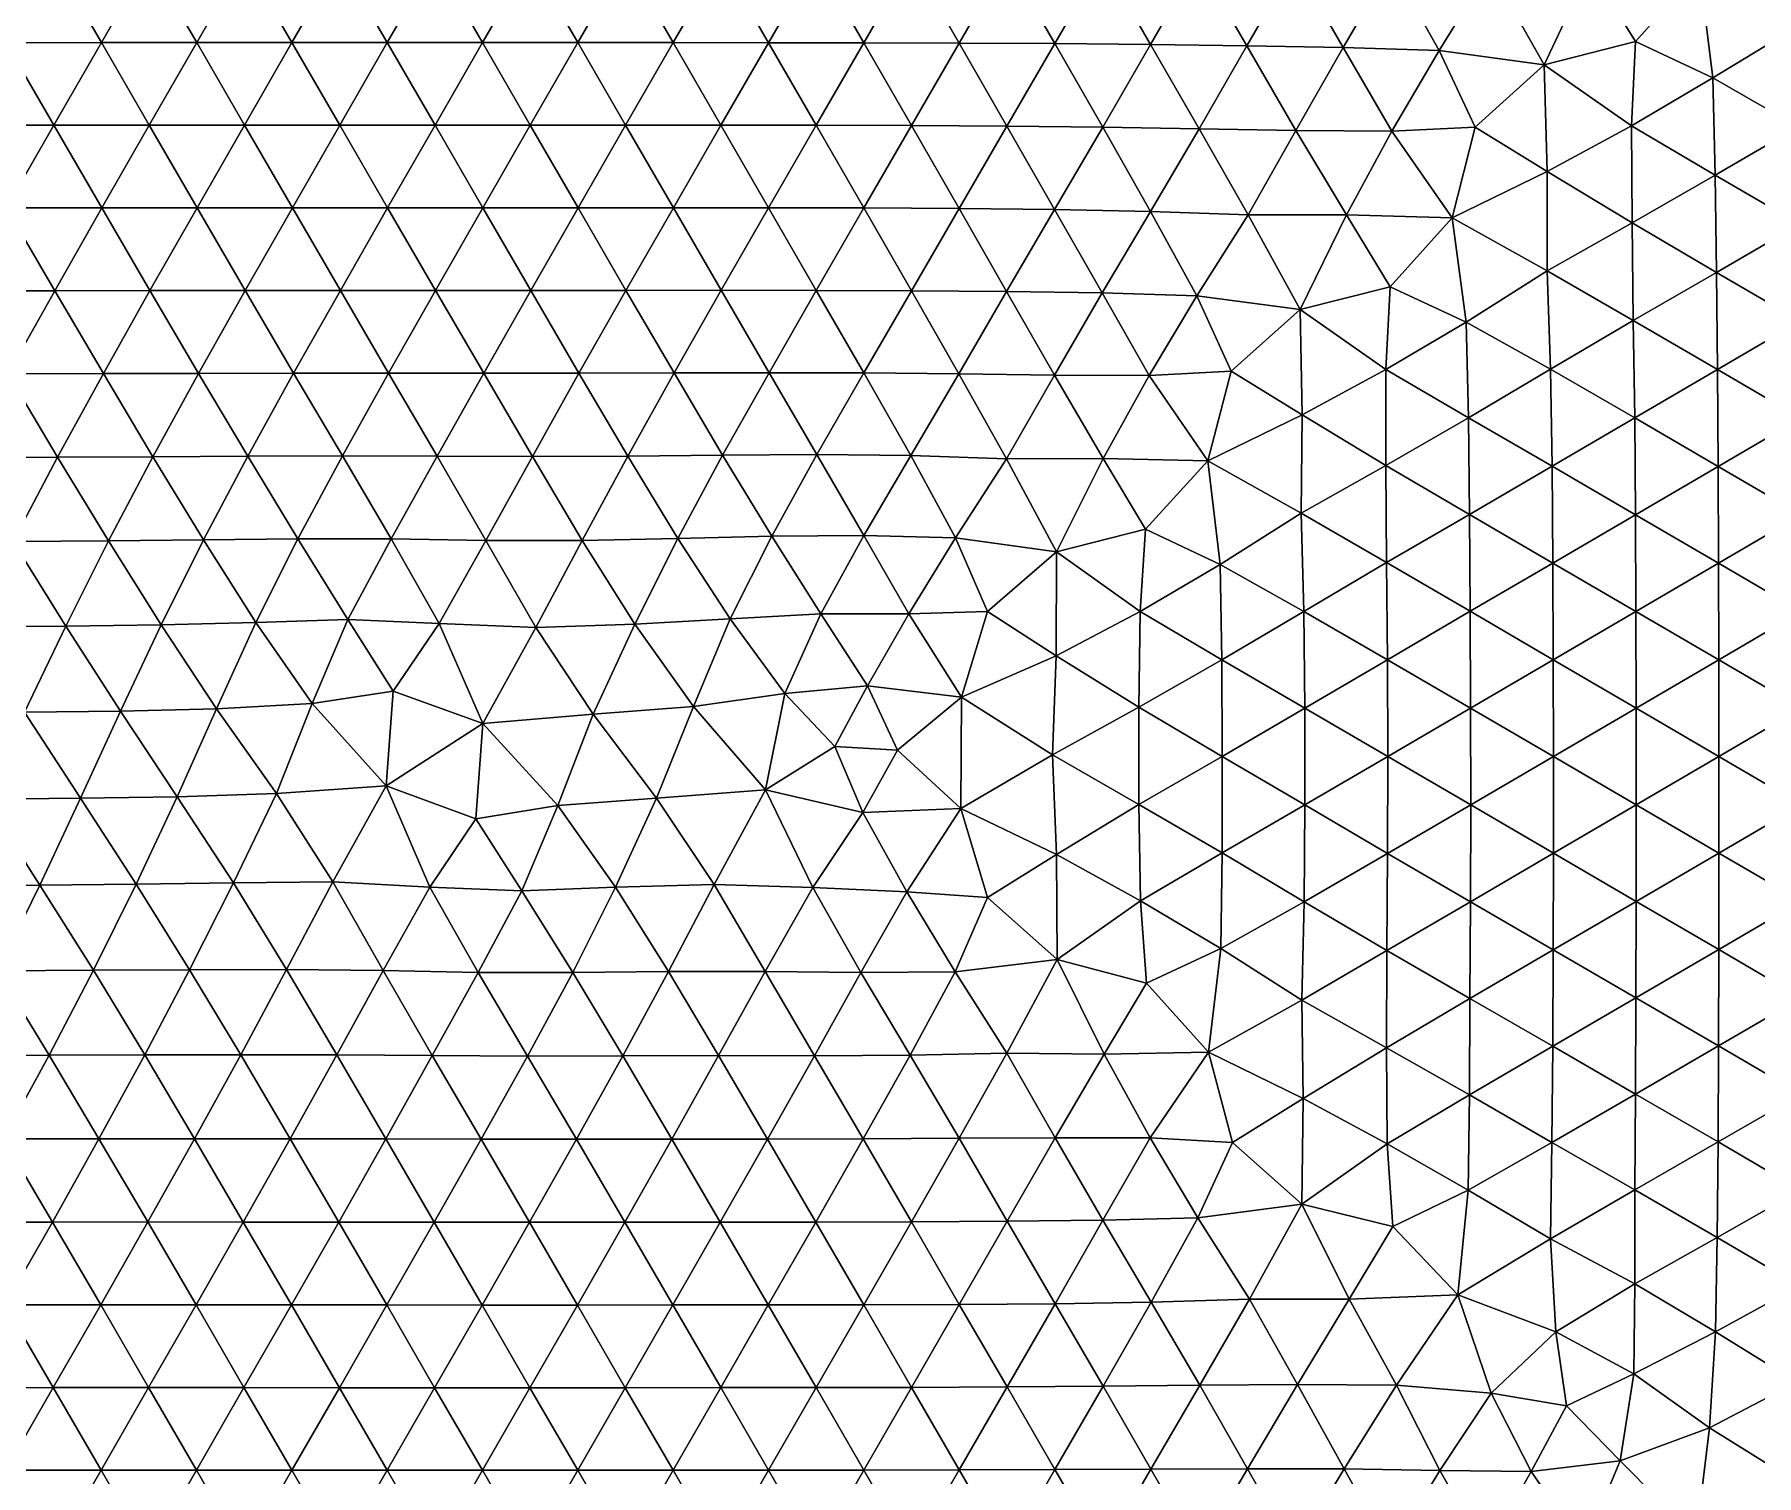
# Model space of a CAD drawing. Header units: metres. Extents: x 2 to 72, y -280 to 0.
# Drawn here: x 9.56 to 13.173, y -5.259 to -2.235 of the extents above; entities that cross this region are included whole.
import ezdxf

# ---------------------------------------------------------------- set-up
doc = ezdxf.new("R2010")
doc.units = ezdxf.units.M

msp = doc.modelspace()

# ---------------------------------------------------------------- linework, layer by layer
at = {"layer": 'layer', "color": 0}
for points in [[(9.60011, -2.07853), (9.4001, -2.07854), (9.50023, -2.25183)], [(9.70025, -2.25181), (9.60011, -2.07853), (9.50023, -2.25183)], [(9.80012, -2.07852), (9.60011, -2.07853), (9.70025, -2.25181)], [(9.90025, -2.25178), (9.80012, -2.07852), (9.70025, -2.25181)], [(10.0001, -2.07851), (9.80012, -2.07852), (9.90025, -2.25178)], [(10.1002, -2.25176), (10.0001, -2.07851), (9.90025, -2.25178)], [(10.2001, -2.07851), (10.0001, -2.07851), (10.1002, -2.25176)], [(10.3002, -2.25175), (10.2001, -2.07851), (10.1002, -2.25176)], [(10.4001, -2.0785), (10.2001, -2.07851), (10.3002, -2.25175)], [(10.5002, -2.25174), (10.4001, -2.0785), (10.3002, -2.25175)], [(10.6001, -2.0785), (10.4001, -2.0785), (10.5002, -2.25174)], [(10.7001, -2.25174), (10.6001, -2.0785), (10.5002, -2.25174)], [(10.8001, -2.0785), (10.6001, -2.0785), (10.7001, -2.25174)], [(10.9001, -2.25175), (10.8001, -2.0785), (10.7001, -2.25174)], [(11, -2.07853), (10.8001, -2.0785), (10.9001, -2.25175)], [(11.1001, -2.25182), (11, -2.07853), (10.9001, -2.25175)], [(11.2, -2.07862), (11, -2.07853), (11.1001, -2.25182)], [(11.3001, -2.25205), (11.2, -2.07862), (11.1001, -2.25182)], [(11.4001, -2.07886), (11.2, -2.07862), (11.3001, -2.25205)], [(11.5002, -2.25262), (11.4001, -2.07886), (11.3001, -2.25205)], [(11.6003, -2.07941), (11.4001, -2.07886), (11.5002, -2.25262)], [(11.7007, -2.25378), (11.6003, -2.07941), (11.5002, -2.25262)], [(11.8009, -2.08045), (11.6003, -2.07941), (11.7007, -2.25378)], [(11.9019, -2.25577), (11.8009, -2.08045), (11.7007, -2.25378)], [(12.002, -2.08218), (11.8009, -2.08045), (11.9019, -2.25577)], [(12.1038, -2.25851), (12.002, -2.08218), (11.9019, -2.25577)], [(12.2038, -2.08485), (12.002, -2.08218), (12.1038, -2.25851)], [(12.306, -2.26208), (12.2038, -2.08485), (12.1038, -2.25851)], [(12.4067, -2.08913), (12.2038, -2.08485), (12.306, -2.26208)], [(12.5074, -2.26853), (12.4067, -2.08913), (12.306, -2.26208)], [(12.6136, -2.09634), (12.4067, -2.08913), (12.5074, -2.26853)], [(12.8234, -2.09474), (12.6136, -2.09634), (12.7276, -2.29814)], [(12.9196, -2.24928), (12.8234, -2.09474), (12.7276, -2.29814)], [(12.9196, -2.24928), (13.0536, -2.09957), (12.8234, -2.09474)], [(12.7276, -2.29814), (12.6136, -2.09634), (12.5074, -2.26853)], [(13.0817, -2.32585), (13.0536, -2.09957), (12.9196, -2.24928)], [(13.0817, -2.32585), (13.2559, -2.2198), (13.0536, -2.09957)], [(13.2607, -2.42813), (13.2559, -2.2198), (13.0817, -2.32585)], [(9.60052, -2.42518), (9.50023, -2.25183), (9.40047, -2.42523)], [(9.70025, -2.25181), (9.50023, -2.25183), (9.60052, -2.42518)], [(9.80053, -2.42513), (9.70025, -2.25181), (9.60052, -2.42518)], [(9.90025, -2.25178), (9.70025, -2.25181), (9.80053, -2.42513)], [(10.0005, -2.42508), (9.90025, -2.25178), (9.80053, -2.42513)], [(10.1002, -2.25176), (9.90025, -2.25178), (10.0005, -2.42508)], [(10.2004, -2.42504), (10.1002, -2.25176), (10.0005, -2.42508)], [(10.3002, -2.25175), (10.1002, -2.25176), (10.2004, -2.42504)], [(10.4004, -2.42503), (10.3002, -2.25175), (10.2004, -2.42504)], [(10.5002, -2.25174), (10.3002, -2.25175), (10.4004, -2.42503)], [(10.6003, -2.42502), (10.5002, -2.25174), (10.4004, -2.42503)], [(10.7001, -2.25174), (10.5002, -2.25174), (10.6003, -2.42502)], [(10.8003, -2.425), (10.7001, -2.25174), (10.6003, -2.42502)], [(10.9001, -2.25175), (10.7001, -2.25174), (10.8003, -2.425)], [(11.0002, -2.42502), (10.9001, -2.25175), (10.8003, -2.425)], [(11.1001, -2.25182), (10.9001, -2.25175), (11.0002, -2.42502)], [(11.2001, -2.4252), (11.1001, -2.25182), (11.0002, -2.42502)], [(11.3001, -2.25205), (11.1001, -2.25182), (11.2001, -2.4252)], [(11.4001, -2.42572), (11.3001, -2.25205), (11.2001, -2.4252)], [(11.5002, -2.25262), (11.3001, -2.25205), (11.4001, -2.42572)], [(11.6004, -2.4269), (11.5002, -2.25262), (11.4001, -2.42572)], [(11.7007, -2.25378), (11.5002, -2.25262), (11.6004, -2.4269)], [(11.8014, -2.42914), (11.7007, -2.25378), (11.6004, -2.4269)], [(11.9019, -2.25577), (11.7007, -2.25378), (11.8014, -2.42914)], [(12.0036, -2.43273), (11.9019, -2.25577), (11.8014, -2.42914)], [(12.1038, -2.25851), (11.9019, -2.25577), (12.0036, -2.43273)], [(12.2068, -2.43595), (12.1038, -2.25851), (12.0036, -2.43273)], [(12.306, -2.26208), (12.1038, -2.25851), (12.2068, -2.43595)], [(12.4084, -2.43772), (12.306, -2.26208), (12.2068, -2.43595)], [(12.5074, -2.26853), (12.306, -2.26208), (12.4084, -2.43772)], [(12.5827, -2.42903), (12.5074, -2.26853), (12.4084, -2.43772)], [(12.7276, -2.29814), (12.5074, -2.26853), (12.5827, -2.42903)], [(12.9109, -2.42625), (12.9196, -2.24928), (12.7276, -2.29814)], [(12.9109, -2.42625), (13.0817, -2.32585), (12.9196, -2.24928)], [(12.7342, -2.52244), (12.7276, -2.29814), (12.5827, -2.42903)], [(12.7342, -2.52244), (12.9109, -2.42625), (12.7276, -2.29814)], [(13.0869, -2.5298), (13.0817, -2.32585), (12.9109, -2.42625)], [(13.0869, -2.5298), (13.2607, -2.42813), (13.0817, -2.32585)], [(9.60052, -2.42518), (9.40047, -2.42523), (9.50106, -2.59874)], [(9.7011, -2.59863), (9.60052, -2.42518), (9.50106, -2.59874)], [(9.80053, -2.42513), (9.60052, -2.42518), (9.7011, -2.59863)], [(9.90107, -2.59852), (9.80053, -2.42513), (9.7011, -2.59863)], [(10.0005, -2.42508), (9.80053, -2.42513), (9.90107, -2.59852)], [(10.101, -2.59843), (10.0005, -2.42508), (9.90107, -2.59852)], [(10.2004, -2.42504), (10.0005, -2.42508), (10.101, -2.59843)], [(10.3008, -2.5984), (10.2004, -2.42504), (10.101, -2.59843)], [(10.4004, -2.42503), (10.2004, -2.42504), (10.3008, -2.5984)], [(10.5007, -2.59839), (10.4004, -2.42503), (10.3008, -2.5984)], [(10.6003, -2.42502), (10.4004, -2.42503), (10.5007, -2.59839)], [(10.7006, -2.59835), (10.6003, -2.42502), (10.5007, -2.59839)], [(10.8003, -2.425), (10.6003, -2.42502), (10.7006, -2.59835)], [(10.9005, -2.59829), (10.8003, -2.425), (10.7006, -2.59835)], [(11.0002, -2.42502), (10.8003, -2.425), (10.9005, -2.59829)], [(11.1002, -2.59834), (11.0002, -2.42502), (10.9005, -2.59829)], [(11.2001, -2.4252), (11.0002, -2.42502), (11.1002, -2.59834)], [(11.3001, -2.59875), (11.2001, -2.4252), (11.1002, -2.59834)], [(11.4001, -2.42572), (11.2001, -2.4252), (11.3001, -2.59875)], [(11.5001, -2.59979), (11.4001, -2.42572), (11.3001, -2.59875)], [(11.6004, -2.4269), (11.4001, -2.42572), (11.5001, -2.59979)], [(11.7005, -2.60186), (11.6004, -2.4269), (11.5001, -2.59979)], [(11.8014, -2.42914), (11.6004, -2.4269), (11.7005, -2.60186)], [(11.9018, -2.60586), (11.8014, -2.42914), (11.7005, -2.60186)], [(12.0036, -2.43273), (11.8014, -2.42914), (11.9018, -2.60586)], [(12.1066, -2.6135), (12.0036, -2.43273), (11.9018, -2.60586)], [(12.2068, -2.43595), (12.0036, -2.43273), (12.1066, -2.6135)], [(12.313, -2.61342), (12.2068, -2.43595), (12.1066, -2.6135)], [(12.4084, -2.43772), (12.2068, -2.43595), (12.313, -2.61342)], [(12.5348, -2.61939), (12.4084, -2.43772), (12.313, -2.61342)], [(12.5348, -2.61939), (12.5827, -2.42903), (12.4084, -2.43772)], [(12.5348, -2.61939), (12.7342, -2.52244), (12.5827, -2.42903)], [(12.9123, -2.62996), (12.9109, -2.42625), (12.7342, -2.52244)], [(12.9123, -2.62996), (13.0869, -2.5298), (12.9109, -2.42625)], [(13.2635, -2.63274), (13.2607, -2.42813), (13.0869, -2.5298)], [(12.7342, -2.73061), (12.7342, -2.52244), (12.5348, -2.61939)], [(12.7342, -2.73061), (12.9123, -2.62996), (12.7342, -2.52244)], [(13.0895, -2.73386), (13.0869, -2.5298), (12.9123, -2.62996)], [(13.0895, -2.73386), (13.2635, -2.63274), (13.0869, -2.5298)], [(9.60222, -2.77247), (9.50106, -2.59874), (9.40207, -2.77269)], [(9.7011, -2.59863), (9.50106, -2.59874), (9.60222, -2.77247)], [(9.8022, -2.77223), (9.7011, -2.59863), (9.60222, -2.77247)], [(9.90107, -2.59852), (9.7011, -2.59863), (9.8022, -2.77223)], [(10.002, -2.772), (9.90107, -2.59852), (9.8022, -2.77223)], [(10.101, -2.59843), (9.90107, -2.59852), (10.002, -2.772)], [(10.2018, -2.77189), (10.101, -2.59843), (10.002, -2.772)], [(10.3008, -2.5984), (10.101, -2.59843), (10.2018, -2.77189)], [(10.4015, -2.7719), (10.3008, -2.5984), (10.2018, -2.77189)], [(10.5007, -2.59839), (10.3008, -2.5984), (10.4015, -2.7719)], [(10.6013, -2.77189), (10.5007, -2.59839), (10.4015, -2.7719)], [(10.7006, -2.59835), (10.5007, -2.59839), (10.6013, -2.77189)], [(10.8011, -2.77173), (10.7006, -2.59835), (10.6013, -2.77189)], [(10.9005, -2.59829), (10.7006, -2.59835), (10.8011, -2.77173)], [(11.0008, -2.77154), (10.9005, -2.59829), (10.8011, -2.77173)], [(11.1002, -2.59834), (10.9005, -2.59829), (11.0008, -2.77154)], [(11.2003, -2.77169), (11.1002, -2.59834), (11.0008, -2.77154)], [(11.3001, -2.59875), (11.1002, -2.59834), (11.2003, -2.77169)], [(11.3999, -2.7726), (11.3001, -2.59875), (11.2003, -2.77169)], [(11.5001, -2.59979), (11.3001, -2.59875), (11.3999, -2.7726)], [(11.5999, -2.77434), (11.5001, -2.59979), (11.3999, -2.7726)], [(11.7005, -2.60186), (11.5001, -2.59979), (11.5999, -2.77434)], [(11.8, -2.77707), (11.7005, -2.60186), (11.5999, -2.77434)], [(11.9018, -2.60586), (11.7005, -2.60186), (11.8, -2.77707)], [(11.9991, -2.78298), (11.9018, -2.60586), (11.8, -2.77707)], [(12.1066, -2.6135), (11.9018, -2.60586), (11.9991, -2.78298)], [(12.216, -2.81198), (12.1066, -2.6135), (11.9991, -2.78298)], [(12.313, -2.61342), (12.1066, -2.6135), (12.216, -2.81198)], [(12.405, -2.76401), (12.313, -2.61342), (12.216, -2.81198)], [(12.405, -2.76401), (12.5348, -2.61939), (12.313, -2.61342)], [(12.5639, -2.83818), (12.5348, -2.61939), (12.405, -2.76401)], [(12.5639, -2.83818), (12.7342, -2.73061), (12.5348, -2.61939)], [(12.9149, -2.83502), (12.9123, -2.62996), (12.7342, -2.73061)], [(12.9149, -2.83502), (13.0895, -2.73386), (12.9123, -2.62996)], [(13.2652, -2.83647), (13.2635, -2.63274), (13.0895, -2.73386)], [(12.7413, -2.93739), (12.7342, -2.73061), (12.5639, -2.83818)], [(12.7413, -2.93739), (12.9149, -2.83502), (12.7342, -2.73061)], [(13.0914, -2.93776), (13.0895, -2.73386), (12.9149, -2.83502)], [(13.0914, -2.93776), (13.2652, -2.83647), (13.0895, -2.73386)], [(9.60222, -2.77247), (9.40207, -2.77269), (9.50429, -2.94696)], [(9.70439, -2.9465), (9.60222, -2.77247), (9.50429, -2.94696)], [(9.8022, -2.77223), (9.60222, -2.77247), (9.70439, -2.9465)], [(9.90417, -2.94597), (9.8022, -2.77223), (9.70439, -2.9465)], [(10.002, -2.772), (9.8022, -2.77223), (9.90417, -2.94597)], [(10.1036, -2.94559), (10.002, -2.772), (9.90417, -2.94597)], [(10.2018, -2.77189), (10.002, -2.772), (10.1036, -2.94559)], [(10.303, -2.94557), (10.2018, -2.77189), (10.1036, -2.94559)], [(10.4015, -2.7719), (10.2018, -2.77189), (10.303, -2.94557)], [(10.5026, -2.94575), (10.4015, -2.7719), (10.303, -2.94557)], [(10.6013, -2.77189), (10.4015, -2.7719), (10.5026, -2.94575)], [(10.7024, -2.94561), (10.6013, -2.77189), (10.5026, -2.94575)], [(10.8011, -2.77173), (10.6013, -2.77189), (10.7024, -2.94561)], [(10.9021, -2.945), (10.8011, -2.77173), (10.7024, -2.94561)], [(11.0008, -2.77154), (10.8011, -2.77173), (10.9021, -2.945)], [(11.1012, -2.9445), (11.0008, -2.77154), (10.9021, -2.945)], [(11.2003, -2.77169), (11.0008, -2.77154), (11.1012, -2.9445)], [(11.3001, -2.94505), (11.2003, -2.77169), (11.1012, -2.9445)], [(11.3999, -2.7726), (11.2003, -2.77169), (11.3001, -2.94505)], [(11.4996, -2.9472), (11.3999, -2.7726), (11.3001, -2.94505)], [(11.5999, -2.77434), (11.3999, -2.7726), (11.4996, -2.9472)], [(11.7001, -2.94946), (11.5999, -2.77434), (11.4996, -2.9472)], [(11.8, -2.77707), (11.5999, -2.77434), (11.7001, -2.94946)], [(11.8, -2.77707), (11.7001, -2.94946), (11.8991, -2.95018)], [(11.9991, -2.78298), (11.8, -2.77707), (11.8991, -2.95018)], [(12.3954, -2.93767), (12.405, -2.76401), (12.216, -2.81198)], [(12.3954, -2.93767), (12.5639, -2.83818), (12.405, -2.76401)], [(12.0713, -2.94112), (11.9991, -2.78298), (11.8991, -2.95018)], [(12.216, -2.81198), (11.9991, -2.78298), (12.0713, -2.94112)], [(12.2201, -3.03315), (12.216, -2.81198), (12.0713, -2.94112)], [(12.2201, -3.03315), (12.3954, -2.93767), (12.216, -2.81198)], [(12.5692, -3.03935), (12.5639, -2.83818), (12.3954, -2.93767)], [(12.5692, -3.03935), (12.7413, -2.93739), (12.5639, -2.83818)], [(12.9178, -3.03928), (12.9149, -2.83502), (12.7413, -2.93739)], [(12.9178, -3.03928), (13.0914, -2.93776), (12.9149, -2.83502)], [(13.2663, -3.03982), (13.2652, -2.83647), (13.0914, -2.93776)], [(9.60831, -3.1218), (9.50429, -2.94696), (9.40792, -3.12259)], [(9.70439, -2.9465), (9.50429, -2.94696), (9.60831, -3.1218)], [(9.80821, -3.12082), (9.70439, -2.9465), (9.60831, -3.1218)], [(9.90417, -2.94597), (9.70439, -2.9465), (9.80821, -3.12082)], [(10.0074, -3.11974), (9.90417, -2.94597), (9.80821, -3.12082)], [(10.1036, -2.94559), (9.90417, -2.94597), (10.0074, -3.11974)], [(10.206, -3.11928), (10.1036, -2.94559), (10.0074, -3.11974)], [(10.303, -2.94557), (10.1036, -2.94559), (10.206, -3.11928)], [(10.4048, -3.1199), (10.303, -2.94557), (10.206, -3.11928)], [(10.5026, -2.94575), (10.303, -2.94557), (10.4048, -3.1199)], [(10.6046, -3.12041), (10.5026, -2.94575), (10.4048, -3.1199)], [(10.7024, -2.94561), (10.5026, -2.94575), (10.6046, -3.12041)], [(10.8048, -3.11944), (10.7024, -2.94561), (10.6046, -3.12041)], [(10.9021, -2.945), (10.7024, -2.94561), (10.8048, -3.11944)], [(11.0039, -3.11748), (10.9021, -2.945), (10.8048, -3.11944)], [(11.1012, -2.9445), (10.9021, -2.945), (11.0039, -3.11748)], [(11.2015, -3.11647), (11.1012, -2.9445), (11.0039, -3.11748)], [(11.3001, -2.94505), (11.1012, -2.9445), (11.2015, -3.11647)], [(11.3987, -3.11843), (11.3001, -2.94505), (11.2015, -3.11647)], [(11.4996, -2.9472), (11.3001, -2.94505), (11.3987, -3.11843)], [(11.5996, -3.12499), (11.4996, -2.9472), (11.3987, -3.11843)], [(11.7001, -2.94946), (11.4996, -2.9472), (11.5996, -3.12499)], [(11.8027, -3.12434), (11.7001, -2.94946), (11.5996, -3.12499)], [(11.8991, -2.95018), (11.7001, -2.94946), (11.8027, -3.12434)], [(12.0218, -3.12966), (11.8991, -2.95018), (11.8027, -3.12434)], [(12.0218, -3.12966), (12.0713, -2.94112), (11.8991, -2.95018)], [(12.0218, -3.12966), (12.2201, -3.03315), (12.0713, -2.94112)], [(12.3957, -3.13922), (12.3954, -2.93767), (12.2201, -3.03315)], [(12.3957, -3.13922), (12.5692, -3.03935), (12.3954, -2.93767)], [(12.7446, -3.1409), (12.7413, -2.93739), (12.5692, -3.03935)], [(12.7446, -3.1409), (12.9178, -3.03928), (12.7413, -2.93739)], [(13.0929, -3.14119), (13.0914, -2.93776), (12.9178, -3.03928)], [(13.0929, -3.14119), (13.2663, -3.03982), (13.0914, -2.93776)], [(12.2182, -3.23958), (12.2201, -3.03315), (12.0218, -3.12966)], [(12.2182, -3.23958), (12.3957, -3.13922), (12.2201, -3.03315)], [(12.5713, -3.24207), (12.5692, -3.03935), (12.3957, -3.13922)], [(12.5713, -3.24207), (12.7446, -3.1409), (12.5692, -3.03935)], [(12.9195, -3.24262), (12.9178, -3.03928), (12.7446, -3.1409)], [(12.9195, -3.24262), (13.0929, -3.14119), (12.9178, -3.03928)], [(13.267, -3.24288), (13.2663, -3.03982), (13.0929, -3.14119)], [(9.60831, -3.1218), (9.40792, -3.12259), (9.51481, -3.29879)], [(9.71509, -3.29732), (9.60831, -3.1218), (9.51481, -3.29879)], [(9.80821, -3.12082), (9.60831, -3.1218), (9.71509, -3.29732)], [(9.91453, -3.29521), (9.80821, -3.12082), (9.71509, -3.29732)], [(10.0074, -3.11974), (9.80821, -3.12082), (9.91453, -3.29521)], [(10.1122, -3.2929), (10.0074, -3.11974), (9.91453, -3.29521)], [(10.206, -3.11928), (10.0074, -3.11974), (10.1122, -3.2929)], [(10.3086, -3.29334), (10.206, -3.11928), (10.1122, -3.2929)], [(10.4048, -3.1199), (10.206, -3.11928), (10.3086, -3.29334)], [(10.5073, -3.29638), (10.4048, -3.1199), (10.3086, -3.29334)], [(10.6046, -3.12041), (10.4048, -3.1199), (10.5073, -3.29638)], [(10.709, -3.29645), (10.6046, -3.12041), (10.5073, -3.29638)], [(10.8048, -3.11944), (10.6046, -3.12041), (10.709, -3.29645)], [(10.9099, -3.29223), (10.8048, -3.11944), (10.709, -3.29645)], [(11.0039, -3.11748), (10.8048, -3.11944), (10.9099, -3.29223)], [(11.1068, -3.28735), (11.0039, -3.11748), (10.9099, -3.29223)], [(11.2015, -3.11647), (11.0039, -3.11748), (11.1068, -3.28735)], [(11.3002, -3.2859), (11.2015, -3.11647), (11.1068, -3.28735)], [(11.3987, -3.11843), (11.2015, -3.11647), (11.3002, -3.2859)], [(11.4926, -3.29107), (11.3987, -3.11843), (11.3002, -3.2859)], [(11.5996, -3.12499), (11.3987, -3.11843), (11.4926, -3.29107)], [(11.7042, -3.32051), (11.5996, -3.12499), (11.4926, -3.29107)], [(11.8027, -3.12434), (11.5996, -3.12499), (11.7042, -3.32051)], [(11.8915, -3.27319), (11.8027, -3.12434), (11.7042, -3.32051)], [(11.8915, -3.27319), (12.0218, -3.12966), (11.8027, -3.12434)], [(12.0481, -3.34675), (12.0218, -3.12966), (11.8915, -3.27319)], [(12.0481, -3.34675), (12.2182, -3.23958), (12.0218, -3.12966)], [(12.3972, -3.34314), (12.3957, -3.13922), (12.2182, -3.23958)], [(12.3972, -3.34314), (12.5713, -3.24207), (12.3957, -3.13922)], [(12.7462, -3.34399), (12.7446, -3.1409), (12.5713, -3.24207)], [(12.7462, -3.34399), (12.9195, -3.24262), (12.7446, -3.1409)], [(13.0937, -3.34425), (13.0929, -3.14119), (12.9195, -3.24262)], [(13.0937, -3.34425), (13.267, -3.24288), (13.0929, -3.14119)], [(12.2237, -3.4454), (12.2182, -3.23958), (12.0481, -3.34675)], [(12.2237, -3.4454), (12.3972, -3.34314), (12.2182, -3.23958)], [(12.5727, -3.44532), (12.5713, -3.24207), (12.3972, -3.34314)], [(12.5727, -3.44532), (12.7462, -3.34399), (12.5713, -3.24207)], [(12.9204, -3.44563), (12.9195, -3.24262), (12.7462, -3.34399)], [(12.9204, -3.44563), (13.0937, -3.34425), (12.9195, -3.24262)], [(13.2674, -3.44577), (13.267, -3.24288), (13.0937, -3.34425)], [(11.1068, -3.28735), (10.9099, -3.29223), (11.0195, -3.46089)], [(11.21, -3.45083), (11.1068, -3.28735), (11.0195, -3.46089)], [(11.3002, -3.2859), (11.1068, -3.28735), (11.21, -3.45083)], [(11.3002, -3.2859), (11.21, -3.45083), (11.3948, -3.45049)], [(11.4926, -3.29107), (11.3002, -3.2859), (11.3948, -3.45049)], [(11.8797, -3.44549), (11.8915, -3.27319), (11.7042, -3.32051)], [(11.8797, -3.44549), (12.0481, -3.34675), (11.8915, -3.27319)], [(9.62546, -3.47615), (9.51481, -3.29879), (9.42465, -3.47801)], [(9.71509, -3.29732), (9.51481, -3.29879), (9.62546, -3.47615)], [(9.82581, -3.4734), (9.71509, -3.29732), (9.62546, -3.47615)], [(9.91453, -3.29521), (9.71509, -3.29732), (9.82581, -3.4734)], [(10.0246, -3.46866), (9.91453, -3.29521), (9.82581, -3.4734)], [(10.1122, -3.2929), (9.91453, -3.29521), (10.0246, -3.46866)], [(10.2173, -3.46269), (10.1122, -3.2929), (10.0246, -3.46866)], [(10.3086, -3.29334), (10.1122, -3.2929), (10.2173, -3.46269)], [(10.4089, -3.47064), (10.3086, -3.29334), (10.2173, -3.46269)], [(10.5073, -3.29638), (10.3086, -3.29334), (10.4089, -3.47064)], [(10.6121, -3.4793), (10.5073, -3.29638), (10.4089, -3.47064)], [(10.709, -3.29645), (10.5073, -3.29638), (10.6121, -3.4793)], [(10.8199, -3.47222), (10.709, -3.29645), (10.6121, -3.4793)], [(10.9099, -3.29223), (10.709, -3.29645), (10.8199, -3.47222)], [(11.0195, -3.46089), (10.9099, -3.29223), (10.8199, -3.47222)], [(11.5596, -3.44559), (11.4926, -3.29107), (11.3948, -3.45049)], [(11.7042, -3.32051), (11.4926, -3.29107), (11.5596, -3.44559)], [(11.7039, -3.53852), (11.7042, -3.32051), (11.5596, -3.44559)], [(11.7039, -3.53852), (11.8797, -3.44549), (11.7042, -3.32051)], [(12.0514, -3.54715), (12.0481, -3.34675), (11.8797, -3.44549)], [(12.0514, -3.54715), (12.2237, -3.4454), (12.0481, -3.34675)], [(12.3991, -3.54689), (12.3972, -3.34314), (12.2237, -3.4454)], [(12.3991, -3.54689), (12.5727, -3.44532), (12.3972, -3.34314)], [(12.747, -3.54703), (12.7462, -3.34399), (12.5727, -3.44532)], [(12.747, -3.54703), (12.9204, -3.44563), (12.7462, -3.34399)], [(13.0942, -3.54714), (13.0937, -3.34425), (12.9204, -3.44563)], [(13.0942, -3.54714), (13.2674, -3.44577), (13.0937, -3.34425)], [(10.0246, -3.46866), (9.82581, -3.4734), (9.94205, -3.64978)], [(10.1424, -3.639), (10.0246, -3.46866), (9.94205, -3.64978)], [(10.2173, -3.46269), (10.0246, -3.46866), (10.1424, -3.639)], [(10.3124, -3.61291), (10.2173, -3.46269), (10.1424, -3.639)], [(10.4089, -3.47064), (10.2173, -3.46269), (10.3124, -3.61291)], [(11.0195, -3.46089), (10.8199, -3.47222), (10.9428, -3.64475)], [(11.1343, -3.61799), (11.0195, -3.46089), (10.9428, -3.64475)], [(11.21, -3.45083), (11.0195, -3.46089), (11.1343, -3.61799)], [(11.3081, -3.60203), (11.21, -3.45083), (11.1343, -3.61799)], [(11.3948, -3.45049), (11.21, -3.45083), (11.3081, -3.60203)], [(11.5052, -3.6258), (11.3948, -3.45049), (11.3081, -3.60203)], [(11.5052, -3.6258), (11.5596, -3.44559), (11.3948, -3.45049)], [(11.5052, -3.6258), (11.7039, -3.53852), (11.5596, -3.44559)], [(11.8771, -3.64649), (11.8797, -3.44549), (11.7039, -3.53852)], [(11.8771, -3.64649), (12.0514, -3.54715), (11.8797, -3.44549)], [(12.2256, -3.64856), (12.2237, -3.4454), (12.0514, -3.54715)], [(12.2256, -3.64856), (12.3991, -3.54689), (12.2237, -3.4454)], [(12.5735, -3.64852), (12.5727, -3.44532), (12.3991, -3.54689)], [(12.5735, -3.64852), (12.747, -3.54703), (12.5727, -3.44532)], [(12.9208, -3.64854), (12.9204, -3.44563), (12.747, -3.54703)], [(12.9208, -3.64854), (13.0942, -3.54714), (12.9204, -3.44563)], [(13.2676, -3.64857), (13.2674, -3.44577), (13.0942, -3.54714)], [(9.62546, -3.47615), (9.42465, -3.47801), (9.53912, -3.65722)], [(9.74027, -3.65469), (9.62546, -3.47615), (9.53912, -3.65722)], [(9.82581, -3.4734), (9.62546, -3.47615), (9.74027, -3.65469)], [(9.94205, -3.64978), (9.82581, -3.4734), (9.74027, -3.65469)], [(10.5004, -3.68107), (10.4089, -3.47064), (10.3124, -3.61291)], [(10.6121, -3.4793), (10.4089, -3.47064), (10.5004, -3.68107)], [(10.7322, -3.66094), (10.6121, -3.4793), (10.5004, -3.68107)], [(10.8199, -3.47222), (10.6121, -3.4793), (10.7322, -3.66094)], [(10.9428, -3.64475), (10.8199, -3.47222), (10.7322, -3.66094)], [(11.6958, -3.74633), (11.7039, -3.53852), (11.5052, -3.6258)], [(11.6958, -3.74633), (11.8771, -3.64649), (11.7039, -3.53852)], [(12.0519, -3.74968), (12.0514, -3.54715), (11.8771, -3.64649)], [(12.0519, -3.74968), (12.2256, -3.64856), (12.0514, -3.54715)], [(12.3998, -3.75015), (12.3991, -3.54689), (12.2256, -3.64856)], [(12.3998, -3.75015), (12.5735, -3.64852), (12.3991, -3.54689)], [(12.7473, -3.75002), (12.747, -3.54703), (12.5735, -3.64852)], [(12.7473, -3.75002), (12.9208, -3.64854), (12.747, -3.54703)], [(13.0943, -3.74995), (13.0942, -3.54714), (12.9208, -3.64854)], [(13.0943, -3.74995), (13.2676, -3.64857), (13.0942, -3.54714)], [(10.3124, -3.61291), (10.1424, -3.639), (10.2976, -3.81157)], [(10.5004, -3.68107), (10.3124, -3.61291), (10.2976, -3.81157)], [(11.3081, -3.60203), (11.1343, -3.61799), (11.2396, -3.72906)], [(11.3705, -3.737), (11.3081, -3.60203), (11.2396, -3.72906)], [(11.3705, -3.737), (11.5052, -3.6258), (11.3081, -3.60203)], [(9.94205, -3.64978), (9.74027, -3.65469), (9.85955, -3.83439)], [(9.85955, -3.83439), (10.0674, -3.82778), (9.94205, -3.64978)], [(10.1424, -3.639), (9.94205, -3.64978), (10.0674, -3.82778)], [(10.0674, -3.82778), (10.2976, -3.81157), (10.1424, -3.639)], [(10.9428, -3.64475), (10.7322, -3.66094), (10.8654, -3.83714)], [(10.8654, -3.83714), (11.0941, -3.82016), (10.9428, -3.64475)], [(11.1343, -3.61799), (10.9428, -3.64475), (11.0941, -3.82016)], [(11.0941, -3.82016), (11.2396, -3.72906), (11.1343, -3.61799)], [(11.5039, -3.85927), (11.5052, -3.6258), (11.3705, -3.737)], [(11.5039, -3.85927), (11.6958, -3.74633), (11.5052, -3.6258)], [(11.8774, -3.85084), (11.8771, -3.64649), (11.6958, -3.74633)], [(11.8774, -3.85084), (12.0519, -3.74968), (11.8771, -3.64649)], [(12.2259, -3.85164), (12.2256, -3.64856), (12.0519, -3.74968)], [(12.2259, -3.85164), (12.3998, -3.75015), (12.2256, -3.64856)], [(12.5736, -3.85167), (12.5735, -3.64852), (12.3998, -3.75015)], [(12.5736, -3.85167), (12.7473, -3.75002), (12.5735, -3.64852)], [(12.9209, -3.85139), (12.9208, -3.64854), (12.7473, -3.75002)], [(12.9209, -3.85139), (13.0943, -3.74995), (12.9208, -3.64854)], [(13.2677, -3.85131), (13.2676, -3.64857), (13.0943, -3.74995)], [(9.45544, -3.83991), (9.65671, -3.83767), (9.53912, -3.65722)], [(9.74027, -3.65469), (9.53912, -3.65722), (9.65671, -3.83767)], [(9.65671, -3.83767), (9.85955, -3.83439), (9.74027, -3.65469)], [(10.2976, -3.81157), (10.4857, -3.88056), (10.5004, -3.68107)], [(10.4857, -3.88056), (10.6578, -3.85287), (10.5004, -3.68107)], [(10.7322, -3.66094), (10.5004, -3.68107), (10.6578, -3.85287)], [(10.6578, -3.85287), (10.8654, -3.83714), (10.7322, -3.66094)], [(11.0941, -3.82016), (11.2984, -3.86774), (11.2396, -3.72906)], [(11.2984, -3.86774), (11.3705, -3.737), (11.2396, -3.72906)], [(11.5039, -3.85927), (11.3705, -3.737), (11.2984, -3.86774)], [(11.7043, -3.95558), (11.6958, -3.74633), (11.5039, -3.85927)], [(11.7043, -3.95558), (11.8774, -3.85084), (11.6958, -3.74633)], [(12.0519, -3.95245), (12.0519, -3.74968), (11.8774, -3.85084)], [(12.0519, -3.95245), (12.2259, -3.85164), (12.0519, -3.74968)], [(12.3994, -3.95348), (12.3998, -3.75015), (12.2259, -3.85164)], [(12.3994, -3.95348), (12.5736, -3.85167), (12.3998, -3.75015)], [(12.7472, -3.95299), (12.7473, -3.75002), (12.5736, -3.85167)], [(12.7472, -3.95299), (12.9209, -3.85139), (12.7473, -3.75002)], [(13.0943, -3.95269), (13.0943, -3.74995), (12.9209, -3.85139)], [(13.0943, -3.95269), (13.2677, -3.85131), (13.0943, -3.74995)], [(9.85955, -3.83439), (9.97735, -4.01551), (10.0674, -3.82778)], [(9.97735, -4.01551), (10.1859, -4.01331), (10.0674, -3.82778)], [(10.0674, -3.82778), (10.1859, -4.01331), (10.2976, -3.81157)], [(10.1859, -4.01331), (10.3895, -4.02393), (10.2976, -3.81157)], [(10.2976, -3.81157), (10.3895, -4.02393), (10.4857, -3.88056)], [(10.8654, -3.83714), (10.9862, -4.01857), (11.0941, -3.82016)], [(10.9862, -4.01857), (11.193, -4.0247), (11.0941, -3.82016)], [(11.0941, -3.82016), (11.193, -4.0247), (11.2984, -3.86774)], [(9.37061, -4.02185), (9.57133, -4.01989), (9.45544, -3.83991)], [(9.45544, -3.83991), (9.57133, -4.01989), (9.65671, -3.83767)], [(9.57133, -4.01989), (9.77315, -4.01802), (9.65671, -3.83767)], [(9.65671, -3.83767), (9.77315, -4.01802), (9.85955, -3.83439)], [(9.77315, -4.01802), (9.97735, -4.01551), (9.85955, -3.83439)], [(10.4857, -3.88056), (10.5826, -4.0319), (10.6578, -3.85287)], [(10.5826, -4.0319), (10.7791, -4.0246), (10.6578, -3.85287)], [(10.6578, -3.85287), (10.7791, -4.0246), (10.8654, -3.83714)], [(10.7791, -4.0246), (10.9862, -4.01857), (10.8654, -3.83714)], [(11.2984, -3.86774), (11.3905, -4.03437), (11.5039, -3.85927)], [(11.3905, -4.03437), (11.56, -4.04611), (11.5039, -3.85927)], [(11.56, -4.04611), (11.7043, -3.95558), (11.5039, -3.85927)], [(11.8806, -4.0528), (11.8774, -3.85084), (11.7043, -3.95558)], [(11.8806, -4.0528), (12.0519, -3.95245), (11.8774, -3.85084)], [(12.2243, -4.05501), (12.2259, -3.85164), (12.0519, -3.95245)], [(12.2243, -4.05501), (12.3994, -3.95348), (12.2259, -3.85164)], [(12.5731, -4.05492), (12.5736, -3.85167), (12.3994, -3.95348)], [(12.5731, -4.05492), (12.7472, -3.95299), (12.5736, -3.85167)], [(12.9207, -4.05415), (12.9209, -3.85139), (12.7472, -3.95299)], [(12.9207, -4.05415), (13.0943, -3.95269), (12.9209, -3.85139)], [(13.2676, -4.05397), (13.2677, -3.85131), (13.0943, -3.95269)], [(10.3895, -4.02393), (10.5826, -4.0319), (10.4857, -3.88056)], [(11.193, -4.0247), (11.3905, -4.03437), (11.2984, -3.86774)], [(11.7056, -4.1764), (11.7043, -3.95558), (11.56, -4.04611)], [(11.7056, -4.1764), (11.8806, -4.0528), (11.7043, -3.95558)], [(12.0492, -4.15331), (12.0519, -3.95245), (11.8806, -4.0528)], [(12.0492, -4.15331), (12.2243, -4.05501), (12.0519, -3.95245)], [(12.3979, -4.15741), (12.3994, -3.95348), (12.2243, -4.05501)], [(12.3979, -4.15741), (12.5731, -4.05492), (12.3994, -3.95348)], [(12.7467, -4.15586), (12.7472, -3.95299), (12.5731, -4.05492)], [(12.7467, -4.15586), (12.9207, -4.05415), (12.7472, -3.95299)], [(13.0941, -4.15527), (13.0943, -3.95269), (12.9207, -4.05415)], [(13.0941, -4.15527), (13.2676, -4.05397), (13.0943, -3.95269)], [(9.37061, -4.02185), (9.48257, -4.19987), (9.57133, -4.01989)], [(9.48257, -4.19987), (9.68344, -4.19872), (9.57133, -4.01989)], [(9.57133, -4.01989), (9.68344, -4.19872), (9.77315, -4.01802)], [(9.68344, -4.19872), (9.88537, -4.19767), (9.77315, -4.01802)], [(9.77315, -4.01802), (9.88537, -4.19767), (9.97735, -4.01551)], [(9.88537, -4.19767), (10.0886, -4.19713), (9.97735, -4.01551)], [(9.97735, -4.01551), (10.0886, -4.19713), (10.1859, -4.01331)], [(10.0886, -4.19713), (10.2913, -4.19933), (10.1859, -4.01331)], [(10.1859, -4.01331), (10.2913, -4.19933), (10.3895, -4.02393)], [(10.2913, -4.19933), (10.491, -4.20312), (10.3895, -4.02393)], [(10.3895, -4.02393), (10.491, -4.20312), (10.5826, -4.0319)], [(10.491, -4.20312), (10.6892, -4.20347), (10.5826, -4.0319)], [(10.5826, -4.0319), (10.6892, -4.20347), (10.7791, -4.0246)], [(10.6892, -4.20347), (10.8901, -4.20113), (10.7791, -4.0246)], [(10.7791, -4.0246), (10.8901, -4.20113), (10.9862, -4.01857)], [(10.8901, -4.20113), (11.093, -4.20111), (10.9862, -4.01857)], [(10.9862, -4.01857), (11.093, -4.20111), (11.193, -4.0247)], [(11.093, -4.20111), (11.2941, -4.20345), (11.193, -4.0247)], [(11.193, -4.0247), (11.2941, -4.20345), (11.3905, -4.03437)], [(11.2941, -4.20345), (11.4917, -4.20221), (11.3905, -4.03437)], [(11.3905, -4.03437), (11.4917, -4.20221), (11.56, -4.04611)], [(11.4917, -4.20221), (11.7056, -4.1764), (11.56, -4.04611)], [(11.8931, -4.22611), (11.8806, -4.0528), (11.7056, -4.1764)], [(11.8931, -4.22611), (12.0492, -4.15331), (11.8806, -4.0528)], [(12.2194, -4.26114), (12.2243, -4.05501), (12.0492, -4.15331)], [(12.2194, -4.26114), (12.3979, -4.15741), (12.2243, -4.05501)], [(12.5721, -4.25811), (12.5731, -4.05492), (12.3979, -4.15741)], [(12.5721, -4.25811), (12.7467, -4.15586), (12.5731, -4.05492)], [(12.9202, -4.25662), (12.9207, -4.05415), (12.7467, -4.15586)], [(12.9202, -4.25662), (13.0941, -4.15527), (12.9207, -4.05415)], [(13.2674, -4.25646), (13.2676, -4.05397), (13.0941, -4.15527)], [(12.0237, -4.3708), (12.0492, -4.15331), (11.8931, -4.22611)], [(12.0237, -4.3708), (12.2194, -4.26114), (12.0492, -4.15331)], [(13.0936, -4.35749), (13.0941, -4.15527), (12.9202, -4.25662)], [(13.0936, -4.35749), (13.2674, -4.25646), (13.0941, -4.15527)], [(11.4917, -4.20221), (11.6004, -4.37251), (11.7056, -4.1764)], [(11.6004, -4.37251), (11.8047, -4.37498), (11.7056, -4.1764)], [(11.8047, -4.37498), (11.8931, -4.22611), (11.7056, -4.1764)], [(12.397, -4.36149), (12.3979, -4.15741), (12.2194, -4.26114)], [(12.397, -4.36149), (12.5721, -4.25811), (12.3979, -4.15741)], [(12.7458, -4.35825), (12.7467, -4.15586), (12.5721, -4.25811)], [(12.7458, -4.35825), (12.9202, -4.25662), (12.7467, -4.15586)], [(9.39017, -4.37743), (9.59046, -4.37667), (9.48257, -4.19987)], [(9.48257, -4.19987), (9.59046, -4.37667), (9.68344, -4.19872)], [(9.59046, -4.37667), (9.79129, -4.37614), (9.68344, -4.19872)], [(9.68344, -4.19872), (9.79129, -4.37614), (9.88537, -4.19767)], [(9.79129, -4.37614), (9.99265, -4.3759), (9.88537, -4.19767)], [(9.88537, -4.19767), (9.99265, -4.3759), (10.0886, -4.19713)], [(9.99265, -4.3759), (10.1941, -4.37644), (10.0886, -4.19713)], [(10.0886, -4.19713), (10.1941, -4.37644), (10.2913, -4.19933)], [(10.1941, -4.37644), (10.3947, -4.37777), (10.2913, -4.19933)], [(10.2913, -4.19933), (10.3947, -4.37777), (10.491, -4.20312)], [(10.3947, -4.37777), (10.5944, -4.37867), (10.491, -4.20312)], [(10.491, -4.20312), (10.5944, -4.37867), (10.6892, -4.20347)], [(10.5944, -4.37867), (10.7944, -4.37835), (10.6892, -4.20347)], [(10.6892, -4.20347), (10.7944, -4.37835), (10.8901, -4.20113)], [(10.7944, -4.37835), (10.9953, -4.37785), (10.8901, -4.20113)], [(10.8901, -4.20113), (10.9953, -4.37785), (11.093, -4.20111)], [(10.9953, -4.37785), (11.1964, -4.37794), (11.093, -4.20111)], [(11.093, -4.20111), (11.1964, -4.37794), (11.2941, -4.20345)], [(11.1964, -4.37794), (11.3972, -4.37711), (11.2941, -4.20345)], [(11.2941, -4.20345), (11.3972, -4.37711), (11.4917, -4.20221)], [(11.3972, -4.37711), (11.6004, -4.37251), (11.4917, -4.20221)], [(12.0237, -4.3708), (11.8931, -4.22611), (11.8047, -4.37498)], [(12.2221, -4.46788), (12.2194, -4.26114), (12.0237, -4.3708)], [(12.2221, -4.46788), (12.397, -4.36149), (12.2194, -4.26114)], [(12.5711, -4.46032), (12.5721, -4.25811), (12.397, -4.36149)], [(12.5711, -4.46032), (12.7458, -4.35825), (12.5721, -4.25811)], [(12.9192, -4.45848), (12.9202, -4.25662), (12.7458, -4.35825)], [(12.9192, -4.45848), (13.0936, -4.35749), (12.9202, -4.25662)], [(13.2669, -4.45861), (13.2674, -4.25646), (13.0936, -4.35749)], [(11.3972, -4.37711), (11.4999, -4.55108), (11.6004, -4.37251)], [(11.4999, -4.55108), (11.7015, -4.55008), (11.6004, -4.37251)], [(11.6004, -4.37251), (11.7015, -4.55008), (11.8047, -4.37498)], [(11.8047, -4.37498), (11.9012, -4.55012), (12.0237, -4.3708)], [(11.9012, -4.55012), (12.0739, -4.55993), (12.0237, -4.3708)], [(12.0739, -4.55993), (12.2221, -4.46788), (12.0237, -4.3708)], [(12.3981, -4.56299), (12.397, -4.36149), (12.2221, -4.46788)], [(12.3981, -4.56299), (12.5711, -4.46032), (12.397, -4.36149)], [(12.7442, -4.55984), (12.7458, -4.35825), (12.5711, -4.46032)], [(12.7442, -4.55984), (12.9192, -4.45848), (12.7458, -4.35825)], [(13.0926, -4.55903), (13.0936, -4.35749), (12.9192, -4.45848)], [(13.0926, -4.55903), (13.2669, -4.45861), (13.0936, -4.35749)], [(9.39017, -4.37743), (9.49481, -4.55263), (9.59046, -4.37667)], [(9.49481, -4.55263), (9.69514, -4.55231), (9.59046, -4.37667)], [(9.59046, -4.37667), (9.69514, -4.55231), (9.79129, -4.37614)], [(9.69514, -4.55231), (9.89571, -4.55217), (9.79129, -4.37614)], [(9.79129, -4.37614), (9.89571, -4.55217), (9.99265, -4.3759)], [(9.89571, -4.55217), (10.0964, -4.5523), (9.99265, -4.3759)], [(9.99265, -4.3759), (10.0964, -4.5523), (10.1941, -4.37644)], [(10.0964, -4.5523), (10.2969, -4.55275), (10.1941, -4.37644)], [(10.1941, -4.37644), (10.2969, -4.55275), (10.3947, -4.37777)], [(10.2969, -4.55275), (10.497, -4.55324), (10.3947, -4.37777)], [(10.3947, -4.37777), (10.497, -4.55324), (10.5944, -4.37867)], [(10.497, -4.55324), (10.697, -4.55337), (10.5944, -4.37867)], [(10.5944, -4.37867), (10.697, -4.55337), (10.7944, -4.37835)], [(10.697, -4.55337), (10.8973, -4.55318), (10.7944, -4.37835)], [(10.7944, -4.37835), (10.8973, -4.55318), (10.9953, -4.37785)], [(10.8973, -4.55318), (11.0979, -4.55295), (10.9953, -4.37785)], [(10.9953, -4.37785), (11.0979, -4.55295), (11.1964, -4.37794)], [(11.0979, -4.55295), (11.2986, -4.55245), (11.1964, -4.37794)], [(11.1964, -4.37794), (11.2986, -4.55245), (11.3972, -4.37711)], [(11.2986, -4.55245), (11.4999, -4.55108), (11.3972, -4.37711)], [(11.7015, -4.55008), (11.9012, -4.55012), (11.8047, -4.37498)], [(12.219, -4.68962), (12.2221, -4.46788), (12.0739, -4.55993)], [(12.219, -4.68962), (12.3981, -4.56299), (12.2221, -4.46788)], [(12.5686, -4.66043), (12.5711, -4.46032), (12.3981, -4.56299)], [(12.5686, -4.66043), (12.7442, -4.55984), (12.5711, -4.46032)], [(12.9179, -4.65933), (12.9192, -4.45848), (12.7442, -4.55984)], [(12.9179, -4.65933), (13.0926, -4.55903), (12.9192, -4.45848)], [(13.2658, -4.66019), (13.2669, -4.45861), (13.0926, -4.55903)], [(9.39732, -4.72731), (9.59742, -4.72712), (9.49481, -4.55263)], [(9.49481, -4.55263), (9.59742, -4.72712), (9.69514, -4.55231)], [(9.59742, -4.72712), (9.79765, -4.72703), (9.69514, -4.55231)], [(9.69514, -4.55231), (9.79765, -4.72703), (9.89571, -4.55217)], [(9.79765, -4.72703), (9.99796, -4.72704), (9.89571, -4.55217)], [(9.89571, -4.55217), (9.99796, -4.72704), (10.0964, -4.5523)], [(9.99796, -4.72704), (10.1982, -4.72719), (10.0964, -4.5523)], [(10.0964, -4.5523), (10.1982, -4.72719), (10.2969, -4.55275)], [(10.1982, -4.72719), (10.3984, -4.72741), (10.2969, -4.55275)], [(10.2969, -4.55275), (10.3984, -4.72741), (10.497, -4.55324)], [(10.3984, -4.72741), (10.5985, -4.72754), (10.497, -4.55324)], [(10.497, -4.55324), (10.5985, -4.72754), (10.697, -4.55337)], [(10.697, -4.55337), (10.7986, -4.72751), (10.8973, -4.55318)], [(10.7986, -4.72751), (10.9988, -4.72735), (10.8973, -4.55318)], [(10.8973, -4.55318), (10.9988, -4.72735), (11.0979, -4.55295)], [(10.9988, -4.72735), (11.1993, -4.72704), (11.0979, -4.55295)], [(11.0979, -4.55295), (11.1993, -4.72704), (11.2986, -4.55245)], [(11.1993, -4.72704), (11.3999, -4.72639), (11.2986, -4.55245)], [(11.2986, -4.55245), (11.3999, -4.72639), (11.4999, -4.55108)], [(11.3999, -4.72639), (11.6008, -4.72531), (11.4999, -4.55108)], [(11.4999, -4.55108), (11.6008, -4.72531), (11.7015, -4.55008)], [(11.6008, -4.72531), (11.8015, -4.72346), (11.7015, -4.55008)], [(11.7015, -4.55008), (11.8015, -4.72346), (11.9012, -4.55012)], [(11.8015, -4.72346), (12.0013, -4.71838), (11.9012, -4.55012)], [(11.9012, -4.55012), (12.0013, -4.71838), (12.0739, -4.55993)], [(10.5985, -4.72754), (10.7986, -4.72751), (10.697, -4.55337)], [(12.0013, -4.71838), (12.219, -4.68962), (12.0739, -4.55993)], [(12.4101, -4.7367), (12.3981, -4.56299), (12.219, -4.68962)], [(12.4101, -4.7367), (12.5686, -4.66043), (12.3981, -4.56299)], [(12.7413, -4.76215), (12.7442, -4.55984), (12.5686, -4.66043)], [(12.7413, -4.76215), (12.9179, -4.65933), (12.7442, -4.55984)], [(13.0911, -4.75926), (13.0926, -4.55903), (12.9179, -4.65933)], [(13.0911, -4.75926), (13.2658, -4.66019), (13.0926, -4.55903)], [(12.5464, -4.88), (12.5686, -4.66043), (12.4101, -4.7367)], [(12.5464, -4.88), (12.7413, -4.76215), (12.5686, -4.66043)], [(12.9179, -4.8569), (12.9179, -4.65933), (12.7413, -4.76215)], [(12.9179, -4.8569), (13.0911, -4.75926), (12.9179, -4.65933)], [(13.2634, -4.86119), (13.2658, -4.66019), (13.0911, -4.75926)], [(12.0013, -4.71838), (12.1093, -4.88869), (12.219, -4.68962)], [(12.1093, -4.88869), (12.3185, -4.889), (12.219, -4.68962)], [(12.3185, -4.889), (12.4101, -4.7367), (12.219, -4.68962)], [(9.39732, -4.72731), (9.49868, -4.90116), (9.59742, -4.72712)], [(9.49868, -4.90116), (9.69877, -4.90109), (9.59742, -4.72712)], [(9.59742, -4.72712), (9.69877, -4.90109), (9.79765, -4.72703)], [(9.69877, -4.90109), (9.89891, -4.90108), (9.79765, -4.72703)], [(9.79765, -4.72703), (9.89891, -4.90108), (9.99796, -4.72704)], [(9.89891, -4.90108), (10.099, -4.90113), (9.99796, -4.72704)], [(9.99796, -4.72704), (10.099, -4.90113), (10.1982, -4.72719)], [(10.099, -4.90113), (10.2992, -4.90121), (10.1982, -4.72719)], [(10.1982, -4.72719), (10.2992, -4.90121), (10.3984, -4.72741)], [(10.2992, -4.90121), (10.4992, -4.90128), (10.3984, -4.72741)], [(10.3984, -4.72741), (10.4992, -4.90128), (10.5985, -4.72754)], [(10.4992, -4.90128), (10.6993, -4.90129), (10.5985, -4.72754)], [(10.5985, -4.72754), (10.6993, -4.90129), (10.7986, -4.72751)], [(10.6993, -4.90129), (10.8994, -4.90122), (10.7986, -4.72751)], [(10.7986, -4.72751), (10.8994, -4.90122), (10.9988, -4.72735)], [(10.8994, -4.90122), (11.0996, -4.90105), (10.9988, -4.72735)], [(10.9988, -4.72735), (11.0996, -4.90105), (11.1993, -4.72704)], [(11.0996, -4.90105), (11.3, -4.90069), (11.1993, -4.72704)], [(11.1993, -4.72704), (11.3, -4.90069), (11.3999, -4.72639)], [(11.3, -4.90069), (11.5005, -4.89998), (11.3999, -4.72639)], [(11.3999, -4.72639), (11.5005, -4.89998), (11.6008, -4.72531)], [(11.5005, -4.89998), (11.7014, -4.89856), (11.6008, -4.72531)], [(11.6008, -4.72531), (11.7014, -4.89856), (11.8015, -4.72346)], [(11.7014, -4.89856), (11.9033, -4.89546), (11.8015, -4.72346)], [(11.8015, -4.72346), (11.9033, -4.89546), (12.0013, -4.71838)], [(11.9033, -4.89546), (12.1093, -4.88869), (12.0013, -4.71838)], [(12.5464, -4.88), (12.4101, -4.7367), (12.3185, -4.889)], [(12.7522, -4.95724), (12.7413, -4.76215), (12.5464, -4.88)], [(12.7522, -4.95724), (12.9179, -4.8569), (12.7413, -4.76215)], [(13.0873, -4.95768), (13.0911, -4.75926), (12.9179, -4.8569)], [(13.0873, -4.95768), (13.2634, -4.86119), (13.0911, -4.75926)], [(12.9159, -5.04544), (12.9179, -4.8569), (12.7522, -4.95724)], [(12.9159, -5.04544), (13.0873, -4.95768), (12.9179, -4.8569)], [(13.2582, -5.06295), (13.2634, -4.86119), (13.0873, -4.95768)], [(9.39935, -5.07477), (9.59938, -5.07473), (9.49868, -4.90116)], [(9.49868, -4.90116), (9.59938, -5.07473), (9.69877, -4.90109)], [(9.59938, -5.07473), (9.79943, -5.07472), (9.69877, -4.90109)], [(9.69877, -4.90109), (9.79943, -5.07472), (9.89891, -4.90108)], [(9.79943, -5.07472), (9.9995, -5.07473), (9.89891, -4.90108)], [(9.89891, -4.90108), (9.9995, -5.07473), (10.099, -4.90113)], [(9.9995, -5.07473), (10.1996, -5.07476), (10.099, -4.90113)], [(10.099, -4.90113), (10.1996, -5.07476), (10.2992, -4.90121)], [(10.1996, -5.07476), (10.3996, -5.07479), (10.2992, -4.90121)], [(10.2992, -4.90121), (10.3996, -5.07479), (10.4992, -4.90128)], [(10.3996, -5.07479), (10.5996, -5.07481), (10.4992, -4.90128)], [(10.4992, -4.90128), (10.5996, -5.07481), (10.6993, -4.90129)], [(10.5996, -5.07481), (10.7997, -5.07478), (10.6993, -4.90129)], [(10.6993, -4.90129), (10.7997, -5.07478), (10.8994, -4.90122)], [(10.7997, -5.07478), (10.9998, -5.07469), (10.8994, -4.90122)], [(10.8994, -4.90122), (10.9998, -5.07469), (11.0996, -4.90105)], [(10.9998, -5.07469), (11.2, -5.07449), (11.0996, -4.90105)], [(11.0996, -4.90105), (11.2, -5.07449), (11.3, -4.90069)], [(11.2, -5.07449), (11.4003, -5.0741), (11.3, -4.90069)], [(11.3, -4.90069), (11.4003, -5.0741), (11.5005, -4.89998)], [(11.4003, -5.0741), (11.601, -5.07331), (11.5005, -4.89998)], [(11.5005, -4.89998), (11.601, -5.07331), (11.7014, -4.89856)], [(11.601, -5.07331), (11.8023, -5.0718), (11.7014, -4.89856)], [(11.7014, -4.89856), (11.8023, -5.0718), (11.9033, -4.89546)], [(11.8023, -5.0718), (12.0052, -5.06939), (11.9033, -4.89546)], [(11.9033, -4.89546), (12.0052, -5.06939), (12.1093, -4.88869)], [(12.0052, -5.06939), (12.2103, -5.068), (12.1093, -4.88869)], [(12.1093, -4.88869), (12.2103, -5.068), (12.3185, -4.889)], [(12.2103, -5.068), (12.4178, -5.06948), (12.3185, -4.889)], [(12.3185, -4.889), (12.4178, -5.06948), (12.5464, -4.88)], [(12.4178, -5.06948), (12.6165, -5.08613), (12.5464, -4.88)], [(12.6165, -5.08613), (12.7522, -4.95724), (12.5464, -4.88)], [(12.7746, -5.11321), (12.7522, -4.95724), (12.6165, -5.08613)], [(12.9159, -5.04544), (12.7522, -4.95724), (12.7746, -5.11321)], [(13.0748, -5.15893), (13.0873, -4.95768), (12.9159, -5.04544)], [(13.0748, -5.15893), (13.2582, -5.06295), (13.0873, -4.95768)], [(12.8875, -5.2282), (12.9159, -5.04544), (12.7746, -5.11321)], [(12.8875, -5.2282), (13.0748, -5.15893), (12.9159, -5.04544)], [(9.39935, -5.07477), (9.4997, -5.24815), (9.59938, -5.07473)], [(9.4997, -5.24815), (9.69972, -5.24814), (9.59938, -5.07473)], [(9.59938, -5.07473), (9.69972, -5.24814), (9.79943, -5.07472)], [(9.69972, -5.24814), (9.89975, -5.24814), (9.79943, -5.07472)], [(9.79943, -5.07472), (9.89975, -5.24814), (9.9995, -5.07473)], [(9.89975, -5.24814), (10.0998, -5.24815), (9.9995, -5.07473)], [(9.9995, -5.07473), (10.0998, -5.24815), (10.1996, -5.07476)], [(10.0998, -5.24815), (10.2998, -5.24816), (10.1996, -5.07476)], [(10.1996, -5.07476), (10.2998, -5.24816), (10.3996, -5.07479)], [(10.2998, -5.24816), (10.4998, -5.24817), (10.3996, -5.07479)], [(10.3996, -5.07479), (10.4998, -5.24817), (10.5996, -5.07481)], [(10.4998, -5.24817), (10.6999, -5.24816), (10.5996, -5.07481)], [(10.5996, -5.07481), (10.6999, -5.24816), (10.7997, -5.07478)], [(10.6999, -5.24816), (10.8999, -5.24812), (10.7997, -5.07478)], [(10.7997, -5.07478), (10.8999, -5.24812), (10.9998, -5.07469)], [(10.8999, -5.24812), (11.1, -5.24802), (10.9998, -5.07469)], [(10.9998, -5.07469), (11.1, -5.24802), (11.2, -5.07449)], [(11.1, -5.24802), (11.3002, -5.24782), (11.2, -5.07449)], [(11.2, -5.07449), (11.3002, -5.24782), (11.4003, -5.0741)], [(11.3002, -5.24782), (11.5005, -5.24742), (11.4003, -5.0741)], [(11.4003, -5.0741), (11.5005, -5.24742), (11.601, -5.07331)], [(11.5005, -5.24742), (11.7013, -5.24672), (11.601, -5.07331)], [(11.601, -5.07331), (11.7013, -5.24672), (11.8023, -5.0718)], [(11.7013, -5.24672), (11.9027, -5.24569), (11.8023, -5.0718)], [(11.8023, -5.0718), (11.9027, -5.24569), (12.0052, -5.06939)], [(11.9027, -5.24569), (12.1052, -5.24483), (12.0052, -5.06939)], [(12.0052, -5.06939), (12.1052, -5.24483), (12.2103, -5.068)], [(12.1052, -5.24483), (12.3082, -5.24518), (12.2103, -5.068)], [(12.2103, -5.068), (12.3082, -5.24518), (12.4178, -5.06948)], [(12.3082, -5.24518), (12.5088, -5.24842), (12.4178, -5.06948)], [(12.4178, -5.06948), (12.5088, -5.24842), (12.6165, -5.08613)], [(12.5088, -5.24842), (12.7007, -5.25083), (12.6165, -5.08613)], [(12.7007, -5.25083), (12.7746, -5.11321), (12.6165, -5.08613)], [(13.2511, -5.26886), (13.2582, -5.06295), (13.0748, -5.15893)], [(12.7007, -5.25083), (12.8875, -5.2282), (12.7746, -5.11321)], [(13.0465, -5.38928), (13.0748, -5.15893), (12.8875, -5.2282)], [(13.0465, -5.38928), (13.2511, -5.26886), (13.0748, -5.15893)], [(12.8111, -5.41088), (12.8875, -5.2282), (12.7007, -5.25083)], [(13.0465, -5.38928), (12.8875, -5.2282), (12.8111, -5.41088)], [(9.39986, -5.42146), (9.59986, -5.42145), (9.4997, -5.24815)], [(9.4997, -5.24815), (9.59986, -5.42145), (9.69972, -5.24814)], [(9.59986, -5.42145), (9.79987, -5.42145), (9.69972, -5.24814)], [(9.69972, -5.24814), (9.79987, -5.42145), (9.89975, -5.24814)], [(9.79987, -5.42145), (9.99989, -5.42145), (9.89975, -5.24814)], [(9.89975, -5.24814), (9.99989, -5.42145), (10.0998, -5.24815)], [(9.99989, -5.42145), (10.1999, -5.42146), (10.0998, -5.24815)], [(10.0998, -5.24815), (10.1999, -5.42146), (10.2998, -5.24816)], [(10.1999, -5.42146), (10.3999, -5.42146), (10.2998, -5.24816)], [(10.2998, -5.24816), (10.3999, -5.42146), (10.4998, -5.24817)], [(10.3999, -5.42146), (10.5999, -5.42145), (10.4998, -5.24817)], [(10.4998, -5.24817), (10.5999, -5.42145), (10.6999, -5.24816)], [(10.5999, -5.42145), (10.8, -5.42143), (10.6999, -5.24816)], [(10.6999, -5.24816), (10.8, -5.42143), (10.8999, -5.24812)], [(10.8, -5.42143), (11, -5.42139), (10.8999, -5.24812)], [(10.8999, -5.24812), (11, -5.42139), (11.1, -5.24802)], [(11, -5.42139), (11.2001, -5.42129), (11.1, -5.24802)], [(11.1, -5.24802), (11.2001, -5.42129), (11.3002, -5.24782)], [(11.2001, -5.42129), (11.4003, -5.4211), (11.3002, -5.24782)], [(11.3002, -5.24782), (11.4003, -5.4211), (11.5005, -5.24742)], [(11.4003, -5.4211), (11.6007, -5.42078), (11.5005, -5.24742)], [(11.5005, -5.24742), (11.6007, -5.42078), (11.7013, -5.24672)], [(11.6007, -5.42078), (11.8014, -5.42031), (11.7013, -5.24672)], [(11.7013, -5.24672), (11.8014, -5.42031), (11.9027, -5.24569)], [(11.8014, -5.42031), (12.0026, -5.41982), (11.9027, -5.24569)], [(11.9027, -5.24569), (12.0026, -5.41982), (12.1052, -5.24483)], [(12.0026, -5.41982), (12.2041, -5.41961), (12.1052, -5.24483)], [(12.1052, -5.24483), (12.2041, -5.41961), (12.3082, -5.24518)], [(12.2041, -5.41961), (12.4055, -5.41982), (12.3082, -5.24518)], [(12.3082, -5.24518), (12.4055, -5.41982), (12.5088, -5.24842)], [(12.4055, -5.41982), (12.6062, -5.41889), (12.5088, -5.24842)], [(12.5088, -5.24842), (12.6062, -5.41889), (12.7007, -5.25083)], [(12.6062, -5.41889), (12.8111, -5.41088), (12.7007, -5.25083)]]:
    msp.add_3dface(points, dxfattribs=at)

doc.saveas('drawing.dxf')
